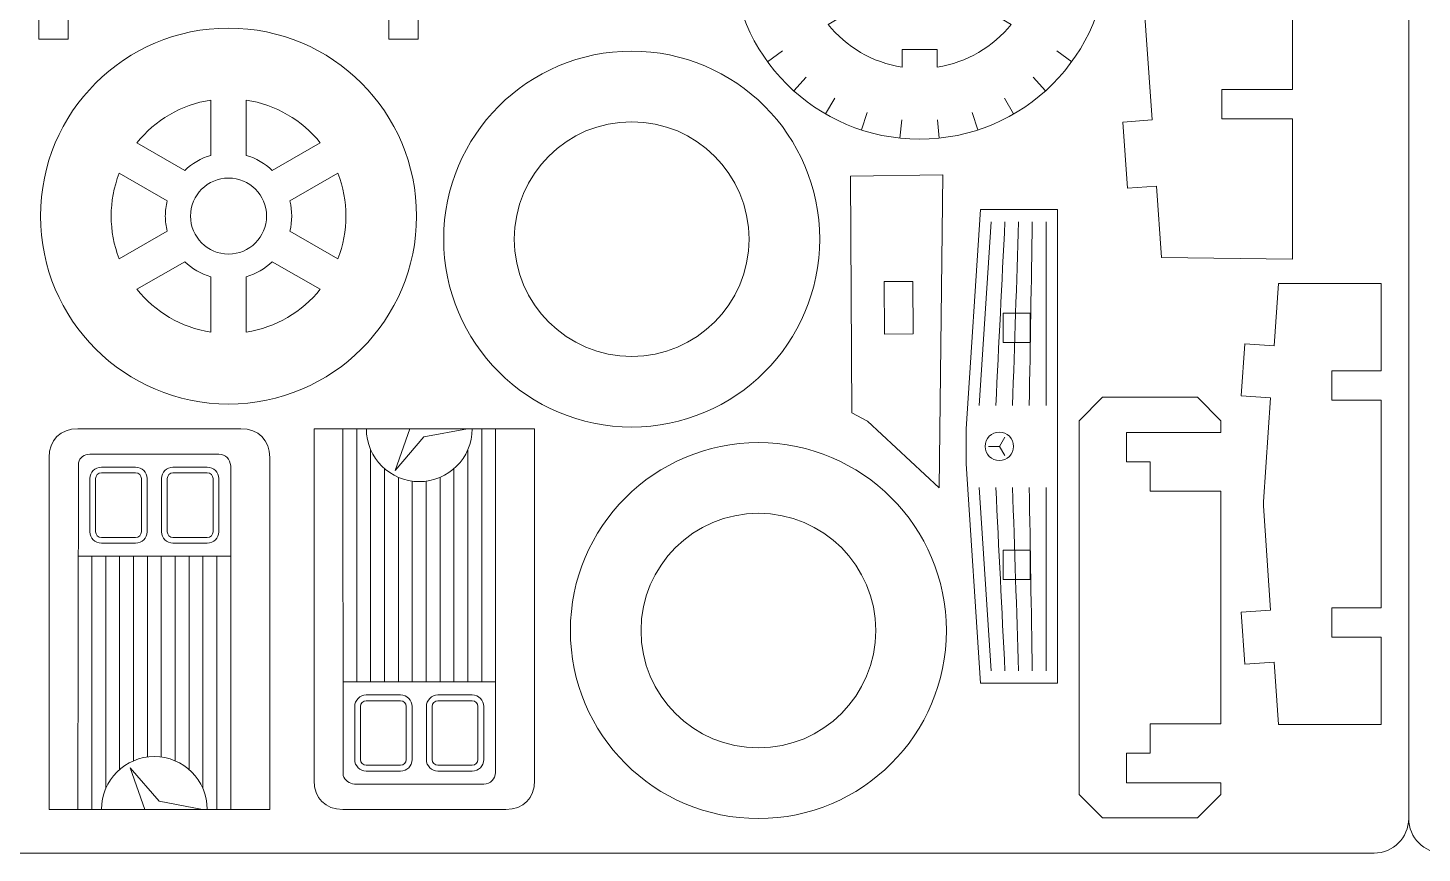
# Model space of a CAD drawing. Header units: centimetres. Extents: x -47.5 to 47.5, y -14.5 to 14.5.
# Drawn here: x -2.49 to 9.62, y -14.5 to -7.33 of the extents above; entities that cross this region are included whole.
import ezdxf

# ---------------------------------------------------------------- set-up
doc = ezdxf.new("R2010")
doc.units = ezdxf.units.CM
doc.header["$MEASUREMENT"] = 0
doc.layers.add('Camada 1', color=7, linetype='Continuous')

msp = doc.modelspace()

# ---------------------------------------------------------------- linework, layer by layer
at = {"layer": 'Camada 1', "color": 6, "lineweight": 9}
for points in [[(9.8, 14.5), (9.8, 14.5), (28.2, 14.5), (28.2, 14.5), (28.2, 14.5), (28.365, 14.5), (28.5, 14.365), (28.5, 14.2), (28.5, 14.2), (28.5, 14.2), (28.5, -14.2), (28.5, -14.2), (28.5, -14.2), (28.5, -14.365), (28.365, -14.5), (28.2, -14.5), (28.2, -14.5), (28.2, -14.5), (9.8, -14.5), (9.8, -14.5), (9.8, -14.5), (9.635, -14.5), (9.5, -14.365), (9.5, -14.2), (9.5, -14.2), (9.5, -14.2), (9.5, 14.2), (9.5, 14.2), (9.5, 14.2), (9.5, 14.365), (9.635, 14.5), (9.8, 14.5)], [(-9.2, 0.4919), (-9.2, 0.4919), (9.2, 0.4919), (9.2, 0.4919), (9.2, 0.4919), (9.365, 0.4919), (9.5, 0.3569), (9.5, 0.1919), (9.5, 0.1919), (9.5, 0.1919), (9.5, -14.2), (9.5, -14.2), (9.5, -14.2), (9.5, -14.365), (9.365, -14.5), (9.2, -14.5), (9.2, -14.5), (9.2, -14.5), (-9.2, -14.5), (-9.2, -14.5), (-9.2, -14.5), (-9.365, -14.5), (-9.5, -14.365), (-9.5, -14.2), (-9.5, -14.2), (-9.5, -14.2), (-9.5, 0.1919), (-9.5, 0.1919), (-9.5, 0.1919), (-9.5, 0.3569), (-9.365, 0.4919), (-9.2, 0.4919)]]:
    msp.add_open_spline(points, degree=3, knots=[0, 0, 0, 0, 0.11111111, 0.11111111, 0.11111111, 0.11111111, 0.22222222, 0.22222222, 0.22222222, 0.22222222, 0.33333333, 0.33333333, 0.33333333, 0.33333333, 0.44444444, 0.44444444, 0.44444444, 0.44444444, 0.55555556, 0.55555556, 0.55555556, 0.55555556, 0.66666667, 0.66666667, 0.66666667, 0.66666667, 0.77777778, 0.77777778, 0.77777778, 0.77777778, 1, 1, 1, 1], dxfattribs=at)
at = {"layer": 'Camada 1', "lineweight": 9}
for points, knots in [([(7.0181, -5.78451), (7.0181, -5.78451), (7.27198, -5.80206), (7.27198, -5.80206), (7.27198, -5.80206), (7.27198, -5.80206), (7.19265, -6.94976), (7.19265, -6.94976), (7.19265, -6.94976), (7.19265, -6.94976), (7.19265, -6.98571), (7.19265, -6.98571), (7.19265, -6.98571), (7.19265, -6.98571), (7.27198, -8.13341), (7.27198, -8.13341), (7.27198, -8.13341), (7.27198, -8.13341), (7.0181, -8.15096), (7.0181, -8.15096), (7.0181, -8.15096), (7.0181, -8.15096), (7.05777, -8.72481), (7.05777, -8.72481), (7.05777, -8.72481), (7.05777, -8.72481), (7.31165, -8.70726), (7.31165, -8.70726), (7.31165, -8.70726), (7.31165, -8.70726), (7.35444, -9.32638), (7.35444, -9.32638), (7.35444, -9.32638), (7.35444, -9.32638), (8.49003, -9.34102), (8.49003, -9.34102), (8.49003, -9.34102), (8.49003, -9.34102), (8.49003, -8.12398), (8.49003, -8.12398), (8.49003, -8.12398), (8.49003, -8.12398), (7.87812, -8.12398), (7.87812, -8.12398), (7.87812, -8.12398), (7.87812, -8.12398), (7.87812, -7.86901), (7.87812, -7.86901), (7.87812, -7.86901), (7.87812, -7.86901), (8.49003, -7.86901), (8.49003, -7.86901), (8.49003, -7.86901), (8.49003, -7.86901), (8.49003, -6.06648), (8.49003, -6.06648), (8.49003, -6.06648), (8.49003, -6.06648), (7.87812, -6.06648), (7.87812, -6.06648), (7.87812, -6.06648), (7.87812, -6.06648), (7.87812, -5.81151), (7.87812, -5.81151), (7.87812, -5.81151), (7.87812, -5.81151), (8.49003, -5.81151), (8.49003, -5.81151), (8.49003, -5.81151), (8.49003, -5.81151), (8.49003, -4.59446), (8.49003, -4.59446), (8.49003, -4.59446), (8.49003, -4.59446), (7.35444, -4.6091), (7.35444, -4.6091), (7.35444, -4.6091), (7.35444, -4.6091), (7.31165, -5.22822), (7.31165, -5.22822), (7.31165, -5.22822), (7.31165, -5.22822), (7.05777, -5.21066), (7.05777, -5.21066), (7.05777, -5.21066), (7.05777, -5.21066), (7.0181, -5.78451), (7.0181, -5.78451)], [0, 0, 0, 0, 0.04347826, 0.04347826, 0.04347826, 0.04347826, 0.08695652, 0.08695652, 0.08695652, 0.08695652, 0.13043478, 0.13043478, 0.13043478, 0.13043478, 0.17391304, 0.17391304, 0.17391304, 0.17391304, 0.2173913, 0.2173913, 0.2173913, 0.2173913, 0.26086957, 0.26086957, 0.26086957, 0.26086957, 0.30434783, 0.30434783, 0.30434783, 0.30434783, 0.34782609, 0.34782609, 0.34782609, 0.34782609, 0.39130435, 0.39130435, 0.39130435, 0.39130435, 0.43478261, 0.43478261, 0.43478261, 0.43478261, 0.47826087, 0.47826087, 0.47826087, 0.47826087, 0.52173913, 0.52173913, 0.52173913, 0.52173913, 0.56521739, 0.56521739, 0.56521739, 0.56521739, 0.60869565, 0.60869565, 0.60869565, 0.60869565, 0.65217391, 0.65217391, 0.65217391, 0.65217391, 0.69565217, 0.69565217, 0.69565217, 0.69565217, 0.73913043, 0.73913043, 0.73913043, 0.73913043, 0.7826087, 0.7826087, 0.7826087, 0.7826087, 0.82608696, 0.82608696, 0.82608696, 0.82608696, 0.86956522, 0.86956522, 0.86956522, 0.86956522, 0.91304348, 0.91304348, 0.91304348, 0.91304348, 1, 1, 1, 1]), ([(3.62183, -6.66774), (3.62183, -5.76628), (4.35261, -5.0355), (5.25407, -5.0355), (5.25407, -5.0355), (6.15553, -5.0355), (6.8863, -5.76628), (6.8863, -6.66774), (6.8863, -6.66774), (6.8863, -7.5692), (6.15553, -8.29997), (5.25407, -8.29997), (5.25407, -8.29997), (4.35261, -8.29997), (3.62183, -7.5692), (3.62183, -6.66774)], [0, 0, 0, 0, 0.2, 0.2, 0.2, 0.2, 0.4, 0.4, 0.4, 0.4, 0.6, 0.6, 0.6, 0.6, 1, 1, 1, 1]), ([(0.64655, -7.43284), (0.64655, -7.43284), (0.90157, -7.43284), (0.90157, -7.43284), (0.90157, -7.43284), (0.90157, -7.43284), (0.90157, -6.83776), (0.90157, -6.83776), (0.90157, -6.83776), (0.90157, -6.83776), (0.64655, -6.83776), (0.64655, -6.83776), (0.64655, -6.83776), (0.64655, -6.83776), (0.64655, -6.49773), (0.64655, -6.49773), (0.64655, -6.49773), (0.64655, -6.49773), (0.90157, -6.49773), (0.90157, -6.49773), (0.90157, -6.49773), (0.90157, -6.49773), (0.90157, -5.90264), (0.90157, -5.90264), (0.90157, -5.90264), (0.90157, -5.90264), (0.64655, -5.90264), (0.64655, -5.90264), (0.64655, -5.90264), (0.64655, -5.90264), (0.64655, -6.15767), (0.64655, -6.15767), (0.64655, -6.15767), (0.64655, -6.15767), (-2.13842, -6.15767), (-2.13842, -6.15767), (-2.13842, -6.15767), (-2.13842, -6.15767), (-2.13842, -5.90264), (-2.13842, -5.90264), (-2.13842, -5.90264), (-2.13842, -5.90264), (-2.39345, -5.90264), (-2.39345, -5.90264), (-2.39345, -5.90264), (-2.39345, -5.90264), (-2.39345, -6.49773), (-2.39345, -6.49773), (-2.39345, -6.49773), (-2.39345, -6.49773), (-2.13842, -6.49773), (-2.13842, -6.49773), (-2.13842, -6.49773), (-2.13842, -6.49773), (-2.13842, -6.83776), (-2.13842, -6.83776), (-2.13842, -6.83776), (-2.13842, -6.83776), (-2.39345, -6.83776), (-2.39345, -6.83776), (-2.39345, -6.83776), (-2.39345, -6.83776), (-2.39345, -7.43284), (-2.39345, -7.43284), (-2.39345, -7.43284), (-2.39345, -7.43284), (-2.13842, -7.43284), (-2.13842, -7.43284), (-2.13842, -7.43284), (-2.13842, -7.43284), (-2.13842, -7.1778), (-2.13842, -7.1778), (-2.13842, -7.1778), (-2.13842, -7.1778), (0.64655, -7.1778), (0.64655, -7.1778), (0.64655, -7.1778), (0.64655, -7.1778), (0.64655, -7.43284), (0.64655, -7.43284)], [0, 0, 0, 0, 0.04761905, 0.04761905, 0.04761905, 0.04761905, 0.0952381, 0.0952381, 0.0952381, 0.0952381, 0.14285714, 0.14285714, 0.14285714, 0.14285714, 0.19047619, 0.19047619, 0.19047619, 0.19047619, 0.23809524, 0.23809524, 0.23809524, 0.23809524, 0.28571429, 0.28571429, 0.28571429, 0.28571429, 0.33333333, 0.33333333, 0.33333333, 0.33333333, 0.38095238, 0.38095238, 0.38095238, 0.38095238, 0.42857143, 0.42857143, 0.42857143, 0.42857143, 0.47619048, 0.47619048, 0.47619048, 0.47619048, 0.52380952, 0.52380952, 0.52380952, 0.52380952, 0.57142857, 0.57142857, 0.57142857, 0.57142857, 0.61904762, 0.61904762, 0.61904762, 0.61904762, 0.66666667, 0.66666667, 0.66666667, 0.66666667, 0.71428571, 0.71428571, 0.71428571, 0.71428571, 0.76190476, 0.76190476, 0.76190476, 0.76190476, 0.80952381, 0.80952381, 0.80952381, 0.80952381, 0.85714286, 0.85714286, 0.85714286, 0.85714286, 0.9047619, 0.9047619, 0.9047619, 0.9047619, 1, 1, 1, 1]), ([(-2.37817, -8.96774), (-2.37817, -8.06628), (-1.64739, -7.3355), (-0.74593, -7.3355), (-0.74593, -7.3355), (0.15553, -7.3355), (0.8863, -8.06628), (0.8863, -8.96774), (0.8863, -8.96774), (0.8863, -9.8692), (0.15553, -10.59997), (-0.74593, -10.59997), (-0.74593, -10.59997), (-1.64739, -10.59997), (-2.37817, -9.8692), (-2.37817, -8.96774)], [0, 0, 0, 0, 0.2, 0.2, 0.2, 0.2, 0.4, 0.4, 0.4, 0.4, 0.6, 0.6, 0.6, 0.6, 1, 1, 1, 1]), ([(2.75407, -7.53551), (3.65552, -7.53551), (4.3863, -8.26628), (4.3863, -9.16774), (4.3863, -9.16774), (4.3863, -10.0692), (3.65552, -10.79996), (2.75407, -10.79996), (2.75407, -10.79996), (1.85261, -10.79996), (1.12183, -10.0692), (1.12183, -9.16774), (1.12183, -9.16774), (1.12183, -8.26628), (1.85261, -7.53551), (2.75407, -7.53551)], [0, 0, 0, 0, 0.2, 0.2, 0.2, 0.2, 0.4, 0.4, 0.4, 0.4, 0.6, 0.6, 0.6, 0.6, 1, 1, 1, 1]), ([(4.80181, -10.74771), (4.80181, -10.74771), (5.4243, -11.32683), (5.4243, -11.32683), (5.4243, -11.32683), (5.4243, -11.32683), (5.45504, -8.60865), (5.45504, -8.60865), (5.45504, -8.60865), (5.45504, -8.60865), (4.65308, -8.62012), (4.65308, -8.62012), (4.65308, -8.62012), (4.65308, -8.62012), (4.66435, -10.67673), (4.66435, -10.67673), (4.66435, -10.67673), (4.66435, -10.67673), (4.80181, -10.74771), (4.80181, -10.74771)], [0, 0, 0, 0, 0.16666667, 0.16666667, 0.16666667, 0.16666667, 0.33333333, 0.33333333, 0.33333333, 0.33333333, 0.5, 0.5, 0.5, 0.5, 0.66666667, 0.66666667, 0.66666667, 0.66666667, 1, 1, 1, 1]), ([(6.45126, -8.91032), (6.45126, -8.91032), (6.45126, -13.02515), (6.45126, -13.02515), (6.45126, -13.02515), (6.45126, -13.02515), (5.78241, -13.02515), (5.78241, -13.02515), (5.78241, -13.02515), (5.78241, -13.02515), (5.65687, -11.12071), (5.65687, -11.12071), (5.65687, -11.12071), (5.65687, -11.12071), (5.65687, -10.81475), (5.65687, -10.81475), (5.65687, -10.81475), (5.65687, -10.81475), (5.78241, -8.91032), (5.78241, -8.91032), (5.78241, -8.91032), (5.78241, -8.91032), (6.45126, -8.91032), (6.45126, -8.91032)], [0, 0, 0, 0, 0.14285714, 0.14285714, 0.14285714, 0.14285714, 0.28571429, 0.28571429, 0.28571429, 0.28571429, 0.42857143, 0.42857143, 0.42857143, 0.42857143, 0.57142857, 0.57142857, 0.57142857, 0.57142857, 0.71428571, 0.71428571, 0.71428571, 0.71428571, 1, 1, 1, 1]), ([(8.30028, -10.54656), (8.30028, -10.54656), (8.23804, -11.45044), (8.23804, -11.45044), (8.23804, -11.45044), (8.23804, -11.45044), (8.23804, -11.48504), (8.23804, -11.48504), (8.23804, -11.48504), (8.23804, -11.48504), (8.30028, -12.38894), (8.30028, -12.38894), (8.30028, -12.38894), (8.30028, -12.38894), (8.04592, -12.40645), (8.04592, -12.40645), (8.04592, -12.40645), (8.04592, -12.40645), (8.07703, -12.85838), (8.07703, -12.85838), (8.07703, -12.85838), (8.07703, -12.85838), (8.33139, -12.84087), (8.33139, -12.84087), (8.33139, -12.84087), (8.33139, -12.84087), (8.36876, -13.38349), (8.36876, -13.38349), (8.36876, -13.38349), (8.36876, -13.38349), (9.2622, -13.38349), (9.2622, -13.38349), (9.2622, -13.38349), (9.2622, -13.38349), (9.2622, -12.62398), (9.2622, -12.62398), (9.2622, -12.62398), (9.2622, -12.62398), (8.83387, -12.62398), (8.83387, -12.62398), (8.83387, -12.62398), (8.83387, -12.62398), (8.83387, -12.36901), (8.83387, -12.36901), (8.83387, -12.36901), (8.83387, -12.36901), (9.2622, -12.36901), (9.2622, -12.36901), (9.2622, -12.36901), (9.2622, -12.36901), (9.2622, -10.56648), (9.2622, -10.56648), (9.2622, -10.56648), (9.2622, -10.56648), (8.83387, -10.56648), (8.83387, -10.56648), (8.83387, -10.56648), (8.83387, -10.56648), (8.83387, -10.31152), (8.83387, -10.31152), (8.83387, -10.31152), (8.83387, -10.31152), (9.2622, -10.31152), (9.2622, -10.31152), (9.2622, -10.31152), (9.2622, -10.31152), (9.2622, -9.55199), (9.2622, -9.55199), (9.2622, -9.55199), (9.2622, -9.55199), (8.36876, -9.55199), (8.36876, -9.55199), (8.36876, -9.55199), (8.36876, -9.55199), (8.33139, -10.09461), (8.33139, -10.09461), (8.33139, -10.09461), (8.33139, -10.09461), (8.07703, -10.0771), (8.07703, -10.0771), (8.07703, -10.0771), (8.07703, -10.0771), (8.04592, -10.52905), (8.04592, -10.52905), (8.04592, -10.52905), (8.04592, -10.52905), (8.30028, -10.54656), (8.30028, -10.54656)], [0, 0, 0, 0, 0.04347826, 0.04347826, 0.04347826, 0.04347826, 0.08695652, 0.08695652, 0.08695652, 0.08695652, 0.13043478, 0.13043478, 0.13043478, 0.13043478, 0.17391304, 0.17391304, 0.17391304, 0.17391304, 0.2173913, 0.2173913, 0.2173913, 0.2173913, 0.26086957, 0.26086957, 0.26086957, 0.26086957, 0.30434783, 0.30434783, 0.30434783, 0.30434783, 0.34782609, 0.34782609, 0.34782609, 0.34782609, 0.39130435, 0.39130435, 0.39130435, 0.39130435, 0.43478261, 0.43478261, 0.43478261, 0.43478261, 0.47826087, 0.47826087, 0.47826087, 0.47826087, 0.52173913, 0.52173913, 0.52173913, 0.52173913, 0.56521739, 0.56521739, 0.56521739, 0.56521739, 0.60869565, 0.60869565, 0.60869565, 0.60869565, 0.65217391, 0.65217391, 0.65217391, 0.65217391, 0.69565217, 0.69565217, 0.69565217, 0.69565217, 0.73913043, 0.73913043, 0.73913043, 0.73913043, 0.7826087, 0.7826087, 0.7826087, 0.7826087, 0.82608696, 0.82608696, 0.82608696, 0.82608696, 0.86956522, 0.86956522, 0.86956522, 0.86956522, 0.91304348, 0.91304348, 0.91304348, 0.91304348, 1, 1, 1, 1]), ([(7.66567, -10.54117), (7.66567, -10.54117), (6.84246, -10.54117), (6.84246, -10.54117), (6.84246, -10.54117), (6.84246, -10.54117), (6.63843, -10.74519), (6.63843, -10.74519), (6.63843, -10.74519), (6.63843, -10.74519), (6.63843, -13.9903), (6.63843, -13.9903), (6.63843, -13.9903), (6.63843, -13.9903), (6.84246, -14.19431), (6.84246, -14.19431), (6.84246, -14.19431), (6.84246, -14.19431), (7.66567, -14.19431), (7.66567, -14.19431), (7.66567, -14.19431), (7.66567, -14.19431), (7.8697, -13.9903), (7.8697, -13.9903), (7.8697, -13.9903), (7.8697, -13.9903), (7.8697, -13.88828), (7.8697, -13.88828), (7.8697, -13.88828), (7.8697, -13.88828), (7.04885, -13.88828), (7.04885, -13.88828), (7.04885, -13.88828), (7.04885, -13.88828), (7.04885, -13.63323), (7.04885, -13.63323), (7.04885, -13.63323), (7.04885, -13.63323), (7.25525, -13.63323), (7.25525, -13.63323), (7.25525, -13.63323), (7.25525, -13.63323), (7.25525, -13.37821), (7.25525, -13.37821), (7.25525, -13.37821), (7.25525, -13.37821), (7.8697, -13.37821), (7.8697, -13.37821), (7.8697, -13.37821), (7.8697, -13.37821), (7.8697, -11.35727), (7.8697, -11.35727), (7.8697, -11.35727), (7.8697, -11.35727), (7.25525, -11.35727), (7.25525, -11.35727), (7.25525, -11.35727), (7.25525, -11.35727), (7.25525, -11.10224), (7.25525, -11.10224), (7.25525, -11.10224), (7.25525, -11.10224), (7.04885, -11.10224), (7.04885, -11.10224), (7.04885, -11.10224), (7.04885, -11.10224), (7.04885, -10.84721), (7.04885, -10.84721), (7.04885, -10.84721), (7.04885, -10.84721), (7.8697, -10.84721), (7.8697, -10.84721), (7.8697, -10.84721), (7.8697, -10.84721), (7.8697, -10.74519), (7.8697, -10.74519), (7.8697, -10.74519), (7.8697, -10.74519), (7.66567, -10.54117), (7.66567, -10.54117)], [0, 0, 0, 0, 0.04761905, 0.04761905, 0.04761905, 0.04761905, 0.0952381, 0.0952381, 0.0952381, 0.0952381, 0.14285714, 0.14285714, 0.14285714, 0.14285714, 0.19047619, 0.19047619, 0.19047619, 0.19047619, 0.23809524, 0.23809524, 0.23809524, 0.23809524, 0.28571429, 0.28571429, 0.28571429, 0.28571429, 0.33333333, 0.33333333, 0.33333333, 0.33333333, 0.38095238, 0.38095238, 0.38095238, 0.38095238, 0.42857143, 0.42857143, 0.42857143, 0.42857143, 0.47619048, 0.47619048, 0.47619048, 0.47619048, 0.52380952, 0.52380952, 0.52380952, 0.52380952, 0.57142857, 0.57142857, 0.57142857, 0.57142857, 0.61904762, 0.61904762, 0.61904762, 0.61904762, 0.66666667, 0.66666667, 0.66666667, 0.66666667, 0.71428571, 0.71428571, 0.71428571, 0.71428571, 0.76190476, 0.76190476, 0.76190476, 0.76190476, 0.80952381, 0.80952381, 0.80952381, 0.80952381, 0.85714286, 0.85714286, 0.85714286, 0.85714286, 0.9047619, 0.9047619, 0.9047619, 0.9047619, 1, 1, 1, 1]), ([(-2.30348, -11.06542), (-2.30348, -11.06542), (-2.3035, -14.12017), (-2.3035, -14.12017), (-2.3035, -14.12017), (-2.3035, -14.12017), (-0.38838, -14.12017), (-0.38838, -14.12017), (-0.38838, -14.12017), (-0.38838, -14.12017), (-0.38837, -11.06543), (-0.38837, -11.06543), (-0.38837, -11.06543), (-0.38837, -10.91242), (-0.48549, -10.81531), (-0.63848, -10.81531), (-0.63848, -10.81531), (-0.63848, -10.81531), (-2.05336, -10.8153), (-2.05336, -10.8153), (-2.05336, -10.8153), (-2.20634, -10.8153), (-2.30348, -10.91245), (-2.30348, -11.06542)], [0, 0, 0, 0, 0.14285714, 0.14285714, 0.14285714, 0.14285714, 0.28571429, 0.28571429, 0.28571429, 0.28571429, 0.42857143, 0.42857143, 0.42857143, 0.42857143, 0.57142857, 0.57142857, 0.57142857, 0.57142857, 0.71428571, 0.71428571, 0.71428571, 0.71428571, 1, 1, 1, 1]), ([(-0.00348, -13.87005), (-0.00348, -13.87005), (-0.0035, -10.81531), (-0.0035, -10.81531), (-0.0035, -10.81531), (-0.0035, -10.81531), (1.91162, -10.81531), (1.91162, -10.81531), (1.91162, -10.81531), (1.91162, -10.81531), (1.91163, -13.87004), (1.91163, -13.87004), (1.91163, -13.87004), (1.91163, -14.02305), (1.81451, -14.12016), (1.66152, -14.12016), (1.66152, -14.12016), (1.66152, -14.12016), (0.24664, -14.12017), (0.24664, -14.12017), (0.24664, -14.12017), (0.09366, -14.12017), (-0.00348, -14.02302), (-0.00348, -13.87005)], [0, 0, 0, 0, 0.14285714, 0.14285714, 0.14285714, 0.14285714, 0.28571429, 0.28571429, 0.28571429, 0.28571429, 0.42857143, 0.42857143, 0.42857143, 0.42857143, 0.57142857, 0.57142857, 0.57142857, 0.57142857, 0.71428571, 0.71428571, 0.71428571, 0.71428571, 1, 1, 1, 1]), ([(3.85406, -10.93551), (4.75552, -10.93551), (5.48629, -11.66628), (5.48629, -12.56774), (5.48629, -12.56774), (5.48629, -13.4692), (4.75552, -14.19996), (3.85406, -14.19996), (3.85406, -14.19996), (2.9526, -14.19996), (2.22183, -13.4692), (2.22183, -12.56774), (2.22183, -12.56774), (2.22183, -11.66628), (2.9526, -10.93551), (3.85406, -10.93551)], [0, 0, 0, 0, 0.2, 0.2, 0.2, 0.2, 0.4, 0.4, 0.4, 0.4, 0.6, 0.6, 0.6, 0.6, 1, 1, 1, 1])]:
    msp.add_open_spline(points, degree=3, knots=knots, dxfattribs=at)
at = {"layer": 'Camada 1', "color": 114, "lineweight": 9}
for points, knots in [([(4.59185, -7.22673), (4.59185, -7.22673), (4.45961, -7.30307), (4.45961, -7.30307), (4.45961, -7.30307), (4.61588, -7.49822), (4.84252, -7.63455), (5.10106, -7.67357), (5.10106, -7.67357), (5.10106, -7.67357), (5.10106, -7.52072), (5.10106, -7.52072), (5.10106, -7.52072), (5.10106, -7.52072), (5.40707, -7.52072), (5.40707, -7.52072), (5.40707, -7.52072), (5.40707, -7.52072), (5.40707, -7.67357), (5.40707, -7.67357), (5.40707, -7.67357), (5.66563, -7.63457), (5.89226, -7.49822), (6.04852, -7.30307), (6.04852, -7.30307), (6.04852, -7.30307), (5.91628, -7.22673), (5.91628, -7.22673), (5.91628, -7.22673), (5.91628, -7.22673), (6.06929, -6.96172), (6.06929, -6.96172), (6.06929, -6.96172), (6.06929, -6.96172), (6.20176, -7.0382), (6.20176, -7.0382), (6.20176, -7.0382), (6.24668, -6.92339), (6.27135, -6.79845), (6.27135, -6.66774), (6.27135, -6.66774), (6.27135, -6.53702), (6.24668, -6.41204), (6.20175, -6.29725), (6.20175, -6.29725), (6.20175, -6.29725), (6.06929, -6.37373), (6.06929, -6.37373), (6.06929, -6.37373), (6.06929, -6.37373), (5.91629, -6.10872), (5.91629, -6.10872), (5.91629, -6.10872), (5.91629, -6.10872), (6.04851, -6.03239), (6.04851, -6.03239), (6.04851, -6.03239), (5.89225, -5.83725), (5.66562, -5.70092), (5.40707, -5.6619), (5.40707, -5.6619), (5.40707, -5.6619), (5.40707, -5.81471), (5.40707, -5.81471), (5.40707, -5.81471), (5.40707, -5.81471), (5.10106, -5.81471), (5.10106, -5.81471), (5.10106, -5.81471), (5.10106, -5.81471), (5.10106, -5.6619), (5.10106, -5.6619), (5.10106, -5.6619), (4.84251, -5.7009), (4.61589, -5.83725), (4.45963, -6.03238), (4.45963, -6.03238), (4.45963, -6.03238), (4.59185, -6.10872), (4.59185, -6.10872), (4.59185, -6.10872), (4.59185, -6.10872), (4.43885, -6.37373), (4.43885, -6.37373), (4.43885, -6.37373), (4.43885, -6.37373), (4.30638, -6.29725), (4.30638, -6.29725), (4.30638, -6.29725), (4.26146, -6.41206), (4.23678, -6.53701), (4.23678, -6.66774), (4.23678, -6.66774), (4.23678, -6.79846), (4.26145, -6.92341), (4.30637, -7.0382), (4.30637, -7.0382), (4.30637, -7.0382), (4.43885, -6.96171), (4.43885, -6.96171), (4.43885, -6.96171), (4.43885, -6.96171), (4.59185, -7.22673), (4.59185, -7.22673)], [0, 0, 0, 0, 0.03703704, 0.03703704, 0.03703704, 0.03703704, 0.07407407, 0.07407407, 0.07407407, 0.07407407, 0.11111111, 0.11111111, 0.11111111, 0.11111111, 0.14814815, 0.14814815, 0.14814815, 0.14814815, 0.18518519, 0.18518519, 0.18518519, 0.18518519, 0.22222222, 0.22222222, 0.22222222, 0.22222222, 0.25925926, 0.25925926, 0.25925926, 0.25925926, 0.2962963, 0.2962963, 0.2962963, 0.2962963, 0.33333333, 0.33333333, 0.33333333, 0.33333333, 0.37037037, 0.37037037, 0.37037037, 0.37037037, 0.40740741, 0.40740741, 0.40740741, 0.40740741, 0.44444444, 0.44444444, 0.44444444, 0.44444444, 0.48148148, 0.48148148, 0.48148148, 0.48148148, 0.51851852, 0.51851852, 0.51851852, 0.51851852, 0.55555556, 0.55555556, 0.55555556, 0.55555556, 0.59259259, 0.59259259, 0.59259259, 0.59259259, 0.62962963, 0.62962963, 0.62962963, 0.62962963, 0.66666667, 0.66666667, 0.66666667, 0.66666667, 0.7037037, 0.7037037, 0.7037037, 0.7037037, 0.74074074, 0.74074074, 0.74074074, 0.74074074, 0.77777778, 0.77777778, 0.77777778, 0.77777778, 0.81481481, 0.81481481, 0.81481481, 0.81481481, 0.85185185, 0.85185185, 0.85185185, 0.85185185, 0.88888889, 0.88888889, 0.88888889, 0.88888889, 0.92592593, 0.92592593, 0.92592593, 0.92592593, 1, 1, 1, 1]), ([(-1.12589, -8.57167), (-1.06281, -8.51112), (-0.98527, -8.46552), (-0.89897, -8.44053), (-0.89897, -8.44053), (-0.89897, -8.44053), (-0.89897, -7.96034), (-0.89897, -7.96034), (-0.89897, -7.96034), (-1.15808, -7.99938), (-1.3852, -8.13602), (-1.54173, -8.33159), (-1.54173, -8.33159), (-1.54173, -8.33159), (-1.12589, -8.57167), (-1.12589, -8.57167)], [0, 0, 0, 0, 0.2, 0.2, 0.2, 0.2, 0.4, 0.4, 0.4, 0.4, 0.6, 0.6, 0.6, 0.6, 1, 1, 1, 1]), ([(-0.59292, -8.44053), (-0.50663, -8.46552), (-0.42909, -8.51114), (-0.36599, -8.57167), (-0.36599, -8.57167), (-0.36599, -8.57167), (0.04985, -8.33159), (0.04985, -8.33159), (0.04985, -8.33159), (-0.1067, -8.13602), (-0.33381, -7.99937), (-0.59292, -7.96034), (-0.59292, -7.96034), (-0.59292, -7.96034), (-0.59292, -8.44053), (-0.59292, -8.44053)], [0, 0, 0, 0, 0.2, 0.2, 0.2, 0.2, 0.4, 0.4, 0.4, 0.4, 0.6, 0.6, 0.6, 0.6, 1, 1, 1, 1]), ([(2.75408, -8.14888), (3.31675, -8.14888), (3.7729, -8.60504), (3.7729, -9.16773), (3.7729, -9.16773), (3.7729, -9.7304), (3.31675, -10.18655), (2.75408, -10.18655), (2.75408, -10.18655), (2.19139, -10.18655), (1.73524, -9.7304), (1.73524, -9.16773), (1.73524, -9.16773), (1.73524, -8.60504), (2.19139, -8.14888), (2.75408, -8.14888)], [0, 0, 0, 0, 0.2, 0.2, 0.2, 0.2, 0.4, 0.4, 0.4, 0.4, 0.6, 0.6, 0.6, 0.6, 1, 1, 1, 1]), ([(-1.29479, -8.96774), (-1.29479, -8.92256), (-1.28929, -8.87868), (-1.279, -8.83667), (-1.279, -8.83667), (-1.279, -8.83667), (-1.695, -8.5965), (-1.695, -8.5965), (-1.695, -8.5965), (-1.78806, -8.83423), (-1.7881, -9.10125), (-1.695, -9.33898), (-1.695, -9.33898), (-1.695, -9.33898), (-1.279, -9.09881), (-1.279, -9.09881), (-1.279, -9.09881), (-1.28929, -9.0568), (-1.29479, -9.01292), (-1.29479, -8.96774)], [0, 0, 0, 0, 0.16666667, 0.16666667, 0.16666667, 0.16666667, 0.33333333, 0.33333333, 0.33333333, 0.33333333, 0.5, 0.5, 0.5, 0.5, 0.66666667, 0.66666667, 0.66666667, 0.66666667, 1, 1, 1, 1]), ([(-1.07607, -8.96774), (-1.07607, -8.78541), (-0.92827, -8.63761), (-0.74594, -8.63761), (-0.74594, -8.63761), (-0.56362, -8.63761), (-0.41582, -8.78541), (-0.41582, -8.96774), (-0.41582, -8.96774), (-0.41582, -9.15007), (-0.56362, -9.29787), (-0.74594, -9.29787), (-0.74594, -9.29787), (-0.92827, -9.29787), (-1.07607, -9.15007), (-1.07607, -8.96774)], [0, 0, 0, 0, 0.2, 0.2, 0.2, 0.2, 0.4, 0.4, 0.4, 0.4, 0.6, 0.6, 0.6, 0.6, 1, 1, 1, 1]), ([(-0.21288, -8.83667), (-0.19183, -8.92265), (-0.19183, -9.01283), (-0.21288, -9.09881), (-0.21288, -9.09881), (-0.21288, -9.09881), (0.20311, -9.33898), (0.20311, -9.33898), (0.20311, -9.33898), (0.2962, -9.10122), (0.29619, -8.83427), (0.20311, -8.5965), (0.20311, -8.5965), (0.20311, -8.5965), (-0.21288, -8.83667), (-0.21288, -8.83667)], [0, 0, 0, 0, 0.2, 0.2, 0.2, 0.2, 0.4, 0.4, 0.4, 0.4, 0.6, 0.6, 0.6, 0.6, 1, 1, 1, 1]), ([(-0.89897, -9.49494), (-0.98527, -9.46995), (-1.0628, -9.42435), (-1.12589, -9.3638), (-1.12589, -9.3638), (-1.12589, -9.3638), (-1.54172, -9.60387), (-1.54172, -9.60387), (-1.54172, -9.60387), (-1.38517, -9.79944), (-1.15808, -9.93609), (-0.89897, -9.97512), (-0.89897, -9.97512), (-0.89897, -9.97512), (-0.89897, -9.49494), (-0.89897, -9.49494)], [0, 0, 0, 0, 0.2, 0.2, 0.2, 0.2, 0.4, 0.4, 0.4, 0.4, 0.6, 0.6, 0.6, 0.6, 1, 1, 1, 1]), ([(-0.36599, -9.3638), (-0.42909, -9.42435), (-0.50662, -9.46995), (-0.59292, -9.49494), (-0.59292, -9.49494), (-0.59292, -9.49494), (-0.59292, -9.97512), (-0.59292, -9.97512), (-0.59292, -9.97512), (-0.33382, -9.93608), (-0.1067, -9.79945), (0.04983, -9.60387), (0.04983, -9.60387), (0.04983, -9.60387), (-0.36599, -9.3638), (-0.36599, -9.3638)], [0, 0, 0, 0, 0.2, 0.2, 0.2, 0.2, 0.4, 0.4, 0.4, 0.4, 0.6, 0.6, 0.6, 0.6, 1, 1, 1, 1]), ([(4.94609, -9.53653), (4.94609, -9.53653), (5.19589, -9.53531), (5.19589, -9.53531), (5.19589, -9.53531), (5.19589, -9.53531), (5.19796, -9.99088), (5.19796, -9.99088), (5.19796, -9.99088), (5.19796, -9.99088), (4.94821, -9.99204), (4.94821, -9.99204), (4.94821, -9.99204), (4.94821, -9.99204), (4.94609, -9.53653), (4.94609, -9.53653)], [0, 0, 0, 0, 0.2, 0.2, 0.2, 0.2, 0.4, 0.4, 0.4, 0.4, 0.6, 0.6, 0.6, 0.6, 1, 1, 1, 1]), ([(5.97864, -10.06647), (5.97864, -10.06647), (5.97864, -9.81151), (5.97864, -9.81151), (5.97864, -9.81151), (5.97864, -9.81151), (6.21495, -9.81151), (6.21495, -9.81151), (6.21495, -9.81151), (6.21495, -9.81151), (6.21495, -10.06647), (6.21495, -10.06647), (6.21495, -10.06647), (6.21495, -10.06647), (5.97864, -10.06647), (5.97864, -10.06647)], [0, 0, 0, 0, 0.2, 0.2, 0.2, 0.2, 0.4, 0.4, 0.4, 0.4, 0.6, 0.6, 0.6, 0.6, 1, 1, 1, 1]), ([(-1.90019, -11.24795), (-1.90019, -11.24795), (-1.9002, -11.70888), (-1.9002, -11.70888), (-1.9002, -11.70888), (-1.9002, -11.73642), (-1.87774, -11.75888), (-1.8502, -11.75888), (-1.8502, -11.75888), (-1.8502, -11.75888), (-1.55245, -11.75888), (-1.55245, -11.75888), (-1.55245, -11.75888), (-1.52491, -11.75888), (-1.50245, -11.73642), (-1.50245, -11.70888), (-1.50245, -11.70888), (-1.50245, -11.70888), (-1.50244, -11.24795), (-1.50244, -11.24795), (-1.50244, -11.24795), (-1.50244, -11.22041), (-1.5249, -11.19795), (-1.55244, -11.19795), (-1.55244, -11.19795), (-1.55244, -11.19795), (-1.85019, -11.19795), (-1.85019, -11.19795), (-1.85019, -11.19795), (-1.87773, -11.19795), (-1.90019, -11.22041), (-1.90019, -11.24795)], [0, 0, 0, 0, 0.11111111, 0.11111111, 0.11111111, 0.11111111, 0.22222222, 0.22222222, 0.22222222, 0.22222222, 0.33333333, 0.33333333, 0.33333333, 0.33333333, 0.44444444, 0.44444444, 0.44444444, 0.44444444, 0.55555556, 0.55555556, 0.55555556, 0.55555556, 0.66666667, 0.66666667, 0.66666667, 0.66666667, 0.77777778, 0.77777778, 0.77777778, 0.77777778, 1, 1, 1, 1]), ([(-1.22808, -11.75888), (-1.22808, -11.75888), (-0.93034, -11.75888), (-0.93034, -11.75888), (-0.93034, -11.75888), (-0.9028, -11.75888), (-0.88034, -11.73642), (-0.88034, -11.70888), (-0.88034, -11.70888), (-0.88034, -11.70888), (-0.88034, -11.24795), (-0.88034, -11.24795), (-0.88034, -11.24795), (-0.88034, -11.22041), (-0.9028, -11.19795), (-0.93034, -11.19795), (-0.93034, -11.19795), (-0.93034, -11.19795), (-1.22808, -11.19795), (-1.22808, -11.19795), (-1.22808, -11.19795), (-1.25562, -11.19795), (-1.27808, -11.22041), (-1.27808, -11.24795), (-1.27808, -11.24795), (-1.27808, -11.24795), (-1.27808, -11.70888), (-1.27808, -11.70888), (-1.27808, -11.70888), (-1.27808, -11.73642), (-1.25562, -11.75888), (-1.22808, -11.75888)], [0, 0, 0, 0, 0.11111111, 0.11111111, 0.11111111, 0.11111111, 0.22222222, 0.22222222, 0.22222222, 0.22222222, 0.33333333, 0.33333333, 0.33333333, 0.33333333, 0.44444444, 0.44444444, 0.44444444, 0.44444444, 0.55555556, 0.55555556, 0.55555556, 0.55555556, 0.66666667, 0.66666667, 0.66666667, 0.66666667, 0.77777778, 0.77777778, 0.77777778, 0.77777778, 1, 1, 1, 1]), ([(3.85407, -11.54889), (4.41676, -11.54889), (4.87291, -12.00504), (4.87291, -12.56773), (4.87291, -12.56773), (4.87291, -13.1304), (4.41676, -13.58655), (3.85407, -13.58655), (3.85407, -13.58655), (3.2914, -13.58655), (2.83525, -13.1304), (2.83525, -12.56773), (2.83525, -12.56773), (2.83525, -12.00504), (3.2914, -11.54889), (3.85407, -11.54889)], [0, 0, 0, 0, 0.2, 0.2, 0.2, 0.2, 0.4, 0.4, 0.4, 0.4, 0.6, 0.6, 0.6, 0.6, 1, 1, 1, 1]), ([(6.21495, -12.12397), (6.21495, -12.12397), (6.21495, -11.869), (6.21495, -11.869), (6.21495, -11.869), (6.21495, -11.869), (5.97864, -11.869), (5.97864, -11.869), (5.97864, -11.869), (5.97864, -11.869), (5.97864, -12.12397), (5.97864, -12.12397), (5.97864, -12.12397), (5.97864, -12.12397), (6.21495, -12.12397), (6.21495, -12.12397)], [0, 0, 0, 0, 0.2, 0.2, 0.2, 0.2, 0.4, 0.4, 0.4, 0.4, 0.6, 0.6, 0.6, 0.6, 1, 1, 1, 1]), ([(0.39981, -13.68752), (0.39981, -13.68752), (0.3998, -13.22659), (0.3998, -13.22659), (0.3998, -13.22659), (0.3998, -13.19905), (0.42226, -13.17659), (0.4498, -13.17659), (0.4498, -13.17659), (0.4498, -13.17659), (0.74755, -13.17659), (0.74755, -13.17659), (0.74755, -13.17659), (0.77509, -13.17659), (0.79755, -13.19905), (0.79755, -13.22659), (0.79755, -13.22659), (0.79755, -13.22659), (0.79756, -13.68752), (0.79756, -13.68752), (0.79756, -13.68752), (0.79756, -13.71506), (0.7751, -13.73752), (0.74756, -13.73752), (0.74756, -13.73752), (0.74756, -13.73752), (0.44981, -13.73752), (0.44981, -13.73752), (0.44981, -13.73752), (0.42227, -13.73752), (0.39981, -13.71506), (0.39981, -13.68752)], [0, 0, 0, 0, 0.11111111, 0.11111111, 0.11111111, 0.11111111, 0.22222222, 0.22222222, 0.22222222, 0.22222222, 0.33333333, 0.33333333, 0.33333333, 0.33333333, 0.44444444, 0.44444444, 0.44444444, 0.44444444, 0.55555556, 0.55555556, 0.55555556, 0.55555556, 0.66666667, 0.66666667, 0.66666667, 0.66666667, 0.77777778, 0.77777778, 0.77777778, 0.77777778, 1, 1, 1, 1]), ([(1.07192, -13.17659), (1.07192, -13.17659), (1.36966, -13.17659), (1.36966, -13.17659), (1.36966, -13.17659), (1.3972, -13.17659), (1.41966, -13.19905), (1.41966, -13.22659), (1.41966, -13.22659), (1.41966, -13.22659), (1.41966, -13.68752), (1.41966, -13.68752), (1.41966, -13.68752), (1.41966, -13.71506), (1.3972, -13.73752), (1.36966, -13.73752), (1.36966, -13.73752), (1.36966, -13.73752), (1.07192, -13.73752), (1.07192, -13.73752), (1.07192, -13.73752), (1.04438, -13.73752), (1.02192, -13.71506), (1.02192, -13.68752), (1.02192, -13.68752), (1.02192, -13.68752), (1.02192, -13.22659), (1.02192, -13.22659), (1.02192, -13.22659), (1.02192, -13.19905), (1.04438, -13.17659), (1.07192, -13.17659)], [0, 0, 0, 0, 0.11111111, 0.11111111, 0.11111111, 0.11111111, 0.22222222, 0.22222222, 0.22222222, 0.22222222, 0.33333333, 0.33333333, 0.33333333, 0.33333333, 0.44444444, 0.44444444, 0.44444444, 0.44444444, 0.55555556, 0.55555556, 0.55555556, 0.55555556, 0.66666667, 0.66666667, 0.66666667, 0.66666667, 0.77777778, 0.77777778, 0.77777778, 0.77777778, 1, 1, 1, 1])]:
    msp.add_open_spline(points, degree=3, knots=knots, dxfattribs=at)
at = {"layer": 'Camada 1', "color": 5, "lineweight": 9}
for points in [[(3.93357, -7.62714), (3.93357, -7.62714), (4.06267, -7.53334), (4.06267, -7.53334)], [(6.57457, -7.62712), (6.57457, -7.62712), (6.44547, -7.53334), (6.44547, -7.53334)], [(4.16189, -7.88072), (4.16189, -7.88072), (4.26868, -7.76213), (4.26868, -7.76213)], [(6.34624, -7.8807), (6.34624, -7.8807), (6.23946, -7.76213), (6.23946, -7.76213)], [(4.43796, -8.08129), (4.43796, -8.08129), (4.51775, -7.94309), (4.51775, -7.94309)], [(6.07019, -8.08128), (6.07019, -8.08128), (5.9904, -7.94309), (5.9904, -7.94309)], [(4.74969, -8.22008), (4.74969, -8.22008), (4.79899, -8.06831), (4.79899, -8.06831)], [(5.75846, -8.22007), (5.75846, -8.22007), (5.70914, -8.06831), (5.70914, -8.06831)], [(5.08346, -8.29102), (5.08346, -8.29102), (5.10014, -8.13232), (5.10014, -8.13232)], [(5.42468, -8.29102), (5.42468, -8.29102), (5.40801, -8.13232), (5.40801, -8.13232)], [(5.87535, -9.01757), (5.87535, -9.01757), (5.77026, -10.61169), (5.77026, -10.61169)], [(5.99433, -9.01757), (5.96805, -9.54894), (5.94178, -10.08031), (5.91551, -10.61169)], [(6.1133, -9.01757), (6.09579, -9.54894), (6.07827, -10.08031), (6.06076, -10.61169)], [(6.23228, -9.01757), (6.22352, -9.54894), (6.21477, -10.08031), (6.20601, -10.61169)], [(6.35126, -9.01757), (6.35126, -9.01757), (6.35126, -10.61169), (6.35126, -10.61169)], [(0.36735, -13.01341), (0.36735, -12.2807), (0.36735, -11.548), (0.36735, -10.8153)], [(1.45211, -13.01341), (1.45211, -12.2807), (1.45211, -11.548), (1.45211, -10.8153)], [(5.99241, -10.88741), (5.99241, -10.88741), (5.94604, -10.96773), (5.94604, -10.96773)], [(0.48788, -13.01341), (0.48788, -12.34106), (0.48788, -11.66872), (0.48788, -10.99637)], [(1.33158, -13.01341), (1.33158, -12.34102), (1.33158, -11.66866), (1.33158, -10.99628)], [(5.85329, -10.96773), (5.85329, -10.96773), (5.94604, -10.96773), (5.94604, -10.96773)], [(5.99241, -11.04805), (5.99241, -11.04805), (5.94604, -10.96773), (5.94604, -10.96773)], [(0.60841, -13.01341), (0.60841, -12.3961), (0.60841, -11.7788), (0.60841, -11.16149)], [(0.72894, -13.01341), (0.72894, -12.42135), (0.72894, -11.82931), (0.72894, -11.23727)], [(1.09052, -13.01341), (1.09052, -12.42136), (1.09052, -11.8293), (1.09052, -11.23725)], [(1.21105, -13.01341), (1.21105, -12.39608), (1.21105, -11.77877), (1.21105, -11.16146)], [(0.84947, -13.01341), (0.84947, -12.43237), (0.84947, -11.85135), (0.84947, -11.27032)], [(0.96999, -13.01341), (0.96999, -12.43238), (0.96999, -11.85135), (0.96999, -11.27032)], [(5.87535, -12.91789), (5.87535, -12.91789), (5.77026, -11.32377), (5.77026, -11.32377)], [(5.99433, -12.91789), (5.96805, -12.38652), (5.94178, -11.85515), (5.91551, -11.32377)], [(6.1133, -12.91789), (6.09579, -12.38652), (6.07827, -11.85515), (6.06076, -11.32377)], [(6.23228, -12.91789), (6.22352, -12.38652), (6.21477, -11.85515), (6.20601, -11.32377)], [(6.35126, -12.91789), (6.35126, -12.91789), (6.35126, -11.32377), (6.35126, -11.32377)], [(-0.72736, -11.92205), (-0.72736, -11.92205), (-2.05318, -11.92206), (-2.05318, -11.92206)], [(-1.93265, -11.92206), (-1.93265, -12.65477), (-1.93265, -13.38747), (-1.93265, -14.12017)], [(-1.81212, -11.92206), (-1.81212, -12.59441), (-1.81212, -13.26675), (-1.81212, -13.9391)], [(-1.69159, -11.92206), (-1.69159, -12.53937), (-1.69159, -13.15667), (-1.69159, -13.77398)], [(-1.57106, -11.92206), (-1.57106, -12.51412), (-1.57106, -13.10616), (-1.57106, -13.6982)], [(-1.45053, -11.92206), (-1.45053, -12.5031), (-1.45053, -13.08412), (-1.45053, -13.66515)], [(-1.33001, -11.92206), (-1.33001, -12.50309), (-1.33001, -13.08412), (-1.33001, -13.66515)], [(-1.20948, -11.92206), (-1.20948, -12.51411), (-1.20948, -13.10617), (-1.20948, -13.69822)], [(-1.08895, -11.92206), (-1.08895, -12.53939), (-1.08895, -13.1567), (-1.08895, -13.77401)], [(-0.96842, -11.92206), (-0.96842, -12.59445), (-0.96842, -13.26681), (-0.96842, -13.93919)], [(-0.84789, -11.92206), (-0.84789, -12.65477), (-0.84789, -13.38747), (-0.84789, -14.12017)], [(1.57264, -13.01342), (1.57264, -13.01342), (0.24682, -13.01341), (0.24682, -13.01341)]]:
    msp.add_open_spline(points, degree=3, dxfattribs=at)
for points, knots in [([(0.24682, -10.8153), (0.24682, -10.8153), (0.25031, -13.8251), (0.25031, -13.8251), (0.25031, -13.8251), (0.26229, -13.86987), (0.30148, -13.89759), (0.34881, -13.90069), (0.34881, -13.90069), (0.34881, -13.90069), (1.47065, -13.90069), (1.47065, -13.90069), (1.47065, -13.90069), (1.53016, -13.89678), (1.56873, -13.85821), (1.57264, -13.7987), (1.57264, -13.7987), (1.57264, -13.7987), (1.57264, -10.81531), (1.57264, -10.81531)], [0, 0, 0, 0, 0.16666667, 0.16666667, 0.16666667, 0.16666667, 0.33333333, 0.33333333, 0.33333333, 0.33333333, 0.5, 0.5, 0.5, 0.5, 0.66666667, 0.66666667, 0.66666667, 0.66666667, 1, 1, 1, 1]), ([(0.45078, -10.81531), (0.45078, -11.06877), (0.65625, -11.27424), (0.90971, -11.27424), (0.90971, -11.27424), (1.16317, -11.27424), (1.36864, -11.06877), (1.36864, -10.81531)], [0, 0, 0, 0, 0.33333333, 0.33333333, 0.33333333, 0.33333333, 1, 1, 1, 1]), ([(0.82813, -10.81532), (0.82813, -10.81532), (0.70065, -11.17744), (0.70065, -11.17744), (0.70065, -11.17744), (0.70065, -11.17744), (0.95051, -10.88596), (0.95051, -10.88596), (0.95051, -10.88596), (0.95051, -10.88596), (1.32786, -10.81531), (1.32786, -10.81531)], [0, 0, 0, 0, 0.25, 0.25, 0.25, 0.25, 0.5, 0.5, 0.5, 0.5, 1, 1, 1, 1]), ([(5.94604, -10.8445), (6.0141, -10.8445), (6.06927, -10.89967), (6.06927, -10.96773), (6.06927, -10.96773), (6.06927, -11.03579), (6.0141, -11.09096), (5.94604, -11.09096), (5.94604, -11.09096), (5.87798, -11.09096), (5.82281, -11.03579), (5.82281, -10.96773), (5.82281, -10.96773), (5.82281, -10.89967), (5.87798, -10.8445), (5.94604, -10.8445)], [0, 0, 0, 0, 0.2, 0.2, 0.2, 0.2, 0.4, 0.4, 0.4, 0.4, 0.6, 0.6, 0.6, 0.6, 1, 1, 1, 1]), ([(-2.05318, -14.12017), (-2.05318, -14.12017), (-2.04969, -11.11037), (-2.04969, -11.11037), (-2.04969, -11.11037), (-2.03771, -11.0656), (-1.99852, -11.03788), (-1.95119, -11.03478), (-1.95119, -11.03478), (-1.95119, -11.03478), (-0.82935, -11.03478), (-0.82935, -11.03478), (-0.82935, -11.03478), (-0.76984, -11.03869), (-0.73127, -11.07726), (-0.72736, -11.13677), (-0.72736, -11.13677), (-0.72736, -11.13677), (-0.72736, -14.12017), (-0.72736, -14.12017)], [0, 0, 0, 0, 0.16666667, 0.16666667, 0.16666667, 0.16666667, 0.33333333, 0.33333333, 0.33333333, 0.33333333, 0.5, 0.5, 0.5, 0.5, 0.66666667, 0.66666667, 0.66666667, 0.66666667, 1, 1, 1, 1]), ([(-1.95019, -11.24795), (-1.95019, -11.19281), (-1.90533, -11.14795), (-1.85019, -11.14795), (-1.85019, -11.14795), (-1.85019, -11.14795), (-1.55244, -11.14795), (-1.55244, -11.14795), (-1.55244, -11.14795), (-1.4973, -11.14795), (-1.45244, -11.19282), (-1.45244, -11.24795), (-1.45244, -11.24795), (-1.45244, -11.24795), (-1.45245, -11.70888), (-1.45245, -11.70888), (-1.45245, -11.70888), (-1.45245, -11.76402), (-1.49731, -11.80888), (-1.55245, -11.80888), (-1.55245, -11.80888), (-1.55245, -11.80888), (-1.8502, -11.80888), (-1.8502, -11.80888), (-1.8502, -11.80888), (-1.90534, -11.80888), (-1.9502, -11.76401), (-1.9502, -11.70888), (-1.9502, -11.70888), (-1.9502, -11.70888), (-1.95019, -11.24795), (-1.95019, -11.24795)], [0, 0, 0, 0, 0.11111111, 0.11111111, 0.11111111, 0.11111111, 0.22222222, 0.22222222, 0.22222222, 0.22222222, 0.33333333, 0.33333333, 0.33333333, 0.33333333, 0.44444444, 0.44444444, 0.44444444, 0.44444444, 0.55555556, 0.55555556, 0.55555556, 0.55555556, 0.66666667, 0.66666667, 0.66666667, 0.66666667, 0.77777778, 0.77777778, 0.77777778, 0.77777778, 1, 1, 1, 1]), ([(-1.22808, -11.80888), (-1.28322, -11.80888), (-1.32808, -11.76402), (-1.32808, -11.70888), (-1.32808, -11.70888), (-1.32808, -11.70888), (-1.32808, -11.24795), (-1.32808, -11.24795), (-1.32808, -11.24795), (-1.32808, -11.19281), (-1.28322, -11.14795), (-1.22808, -11.14795), (-1.22808, -11.14795), (-1.22808, -11.14795), (-0.93034, -11.14795), (-0.93034, -11.14795), (-0.93034, -11.14795), (-0.8752, -11.14795), (-0.83034, -11.19281), (-0.83034, -11.24795), (-0.83034, -11.24795), (-0.83034, -11.24795), (-0.83034, -11.70888), (-0.83034, -11.70888), (-0.83034, -11.70888), (-0.83034, -11.76402), (-0.8752, -11.80888), (-0.93034, -11.80888), (-0.93034, -11.80888), (-0.93034, -11.80888), (-1.22808, -11.80888), (-1.22808, -11.80888)], [0, 0, 0, 0, 0.11111111, 0.11111111, 0.11111111, 0.11111111, 0.22222222, 0.22222222, 0.22222222, 0.22222222, 0.33333333, 0.33333333, 0.33333333, 0.33333333, 0.44444444, 0.44444444, 0.44444444, 0.44444444, 0.55555556, 0.55555556, 0.55555556, 0.55555556, 0.66666667, 0.66666667, 0.66666667, 0.66666667, 0.77777778, 0.77777778, 0.77777778, 0.77777778, 1, 1, 1, 1]), ([(0.34981, -13.68752), (0.34981, -13.74266), (0.39467, -13.78752), (0.44981, -13.78752), (0.44981, -13.78752), (0.44981, -13.78752), (0.74756, -13.78752), (0.74756, -13.78752), (0.74756, -13.78752), (0.8027, -13.78752), (0.84756, -13.74265), (0.84756, -13.68752), (0.84756, -13.68752), (0.84756, -13.68752), (0.84755, -13.22659), (0.84755, -13.22659), (0.84755, -13.22659), (0.84755, -13.17145), (0.80269, -13.12659), (0.74755, -13.12659), (0.74755, -13.12659), (0.74755, -13.12659), (0.4498, -13.12659), (0.4498, -13.12659), (0.4498, -13.12659), (0.39466, -13.12659), (0.3498, -13.17146), (0.3498, -13.22659), (0.3498, -13.22659), (0.3498, -13.22659), (0.34981, -13.68752), (0.34981, -13.68752)], [0, 0, 0, 0, 0.11111111, 0.11111111, 0.11111111, 0.11111111, 0.22222222, 0.22222222, 0.22222222, 0.22222222, 0.33333333, 0.33333333, 0.33333333, 0.33333333, 0.44444444, 0.44444444, 0.44444444, 0.44444444, 0.55555556, 0.55555556, 0.55555556, 0.55555556, 0.66666667, 0.66666667, 0.66666667, 0.66666667, 0.77777778, 0.77777778, 0.77777778, 0.77777778, 1, 1, 1, 1]), ([(1.07192, -13.12659), (1.01678, -13.12659), (0.97192, -13.17145), (0.97192, -13.22659), (0.97192, -13.22659), (0.97192, -13.22659), (0.97192, -13.68752), (0.97192, -13.68752), (0.97192, -13.68752), (0.97192, -13.74266), (1.01678, -13.78752), (1.07192, -13.78752), (1.07192, -13.78752), (1.07192, -13.78752), (1.36966, -13.78752), (1.36966, -13.78752), (1.36966, -13.78752), (1.4248, -13.78752), (1.46966, -13.74266), (1.46966, -13.68752), (1.46966, -13.68752), (1.46966, -13.68752), (1.46966, -13.22659), (1.46966, -13.22659), (1.46966, -13.22659), (1.46966, -13.17145), (1.4248, -13.12659), (1.36966, -13.12659), (1.36966, -13.12659), (1.36966, -13.12659), (1.07192, -13.12659), (1.07192, -13.12659)], [0, 0, 0, 0, 0.11111111, 0.11111111, 0.11111111, 0.11111111, 0.22222222, 0.22222222, 0.22222222, 0.22222222, 0.33333333, 0.33333333, 0.33333333, 0.33333333, 0.44444444, 0.44444444, 0.44444444, 0.44444444, 0.55555556, 0.55555556, 0.55555556, 0.55555556, 0.66666667, 0.66666667, 0.66666667, 0.66666667, 0.77777778, 0.77777778, 0.77777778, 0.77777778, 1, 1, 1, 1]), ([(-1.84922, -14.12017), (-1.84922, -13.8667), (-1.64375, -13.66123), (-1.39029, -13.66123), (-1.39029, -13.66123), (-1.13683, -13.66123), (-0.93136, -13.8667), (-0.93136, -14.12017)], [0, 0, 0, 0, 0.33333333, 0.33333333, 0.33333333, 0.33333333, 1, 1, 1, 1]), ([(-1.47187, -14.12016), (-1.47187, -14.12016), (-1.59935, -13.75803), (-1.59935, -13.75803), (-1.59935, -13.75803), (-1.59935, -13.75803), (-1.34949, -14.04951), (-1.34949, -14.04951), (-1.34949, -14.04951), (-1.34949, -14.04951), (-0.97214, -14.12017), (-0.97214, -14.12017)], [0, 0, 0, 0, 0.25, 0.25, 0.25, 0.25, 0.5, 0.5, 0.5, 0.5, 1, 1, 1, 1])]:
    msp.add_open_spline(points, degree=3, knots=knots, dxfattribs=at)

doc.saveas('drawing.dxf')
